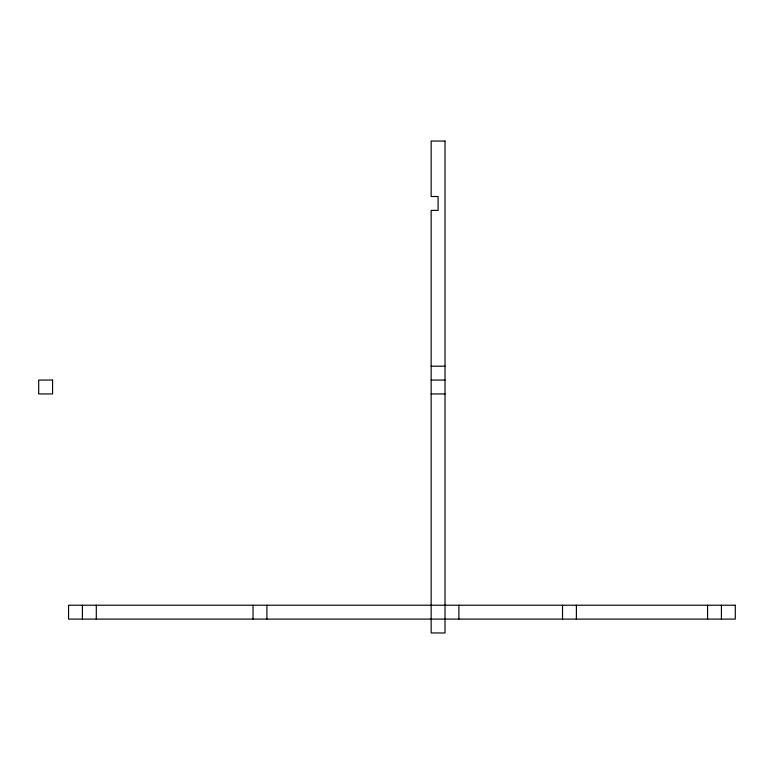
<?xml version="1.0" encoding="UTF-8"?>
<svg xmlns="http://www.w3.org/2000/svg" width="774" height="774" viewBox="0 0 774 774"><rect width="100%" height="100%" fill="white"/><g stroke="black" fill="none" stroke-linecap="round" stroke-linejoin="round"><path stroke-width="1.16" d="M431.147 366.199L445.021 366.199M431.147 380.063L445.021 380.063M431.147 393.937L445.021 393.937M721.426 605.22L721.426 619.094M707.562 605.22L707.562 619.094M576.388 605.22L576.388 619.094M562.524 605.22L562.524 619.094M458.885 605.22L458.885 619.094M266.895 605.22L266.895 619.094M253.03 605.22L253.03 619.094M96.295 605.22L96.295 619.094M82.421 605.22L82.421 619.094M445.021 141.042L431.147 141.042L431.147 196.519L438.084 196.519L438.084 210.393L431.147 210.393L431.147 632.958L445.021 632.958L445.021 141.042M52.574 380.063L38.7 380.063L38.7 393.937L52.574 393.937L52.574 380.063M735.3 605.22L68.547 605.22L68.547 619.094L735.3 619.094L735.3 605.22"/></g></svg>
